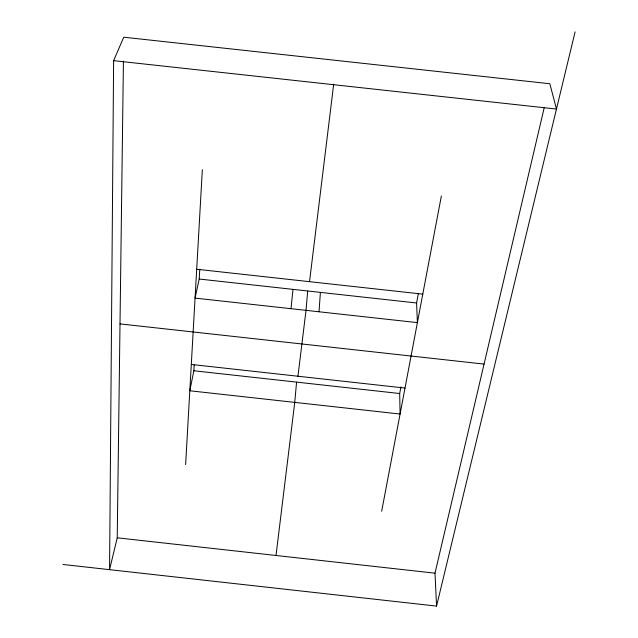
<?xml version="1.0" encoding="UTF-8"?>
<svg xmlns="http://www.w3.org/2000/svg" width="638" height="638" viewBox="0 0 638 638"><rect width="100%" height="100%" fill="white"/><g stroke="black" fill="none" stroke-linecap="round" stroke-linejoin="round"><path stroke-width="0.96" d="M113.62 60.658L556.472 109.058L549.844 83.737L123.74 37.203L113.62 60.658L109.561 569.662L117.225 537.81L123.429 61.096M185.626 464.568L202.342 169.708M400.935 386.851L399.691 393.518L400.082 414.038L189.813 390.775L193.848 370.766L194.183 364.968M418.4 293.281L416.59 302.986L417.388 322.621L195.061 298.106L199.208 279.037L199.782 269.196M319.016 311.775L320.404 292.387M307.691 290.992L306.017 310.339L297.946 376.237M296.574 382.122L294.748 402.379L276.007 555.483M290.992 308.68L293.001 289.373M309.526 281.669L333.698 84.152M381.668 511.285L441.376 195.938M62.915 564.463L436.559 606.1L435.004 573.179L544.15 107.989M436.559 606.1L575.085 31.9M196.703 269.244L422.779 294.142M199.208 279.037L416.59 302.986M120.008 323.897L484.067 364.091M191.304 364.45L404.994 388.071M193.848 370.766L399.691 393.518M117.225 537.81L435.004 573.179"/></g></svg>
